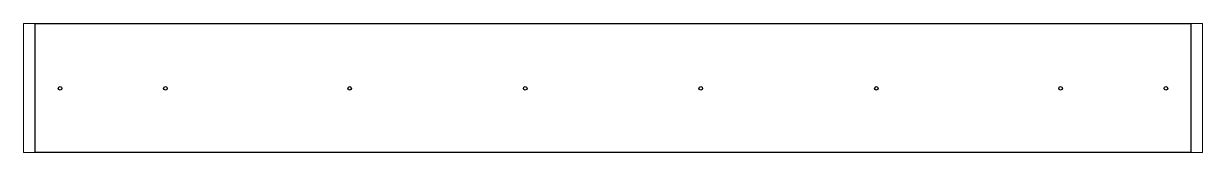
# Paper-space layout 'Layout1' of a CAD drawing. Header units: millimetres. Extents: x 0 to 257, y 83 to 112.
# The model-space entities are those that its viewports show. They can reach past a viewport. Long polylines and large blocks are cut down to what shows.
import ezdxf

# ---------------------------------------------------------------- set-up
doc = ezdxf.new("R2010")
doc.units = ezdxf.units.MM
doc.header["$LTSCALE"] = 25
doc.layers.add('3_Pezzi', color=7, linetype='Continuous')
doc.layers.add('5_Bulloni', color=7, linetype='Continuous')

msp = doc.modelspace()

# ---------------------------------------------------------------- linework, layer by layer
at = {"layer": '3_Pezzi', "color": 3, "linetype": 'Continuous'}
for p, q in [((0, 44.8), (0, 184)), ((0, 184), (3292, 184)), ((3292, 184), (3292, 44.8)), ((0, -81.8), (0, 44.8)), ((3292, 44.8), (3292, -81.8)), ((0, -184), (0, -81.8)), ((3292, -81.8), (3292, -184)), ((3292, -184), (0, -184))]:
    msp.add_line(p, q, dxfattribs=at)
at = {"layer": '5_Bulloni', "color": 2, "linetype": 'Continuous'}
for centre in [(71, -1), (371, -1), (896, -1), (1396, -1), (1896, -1), (2396, -1), (2921, -1), (3221, -1)]:
    msp.add_circle(centre, 5.25, dxfattribs=at)

psp = doc.layouts.get("Layout1")

# ---------------------------------------------------------------- viewports
at = {"layer": '0'}
psp.add_viewport(center=(128.5, 97.5), size=(257, 28.1888), view_center_point=(1646, 0), view_height=368.3019, dxfattribs=at)

doc.saveas('drawing.dxf')
